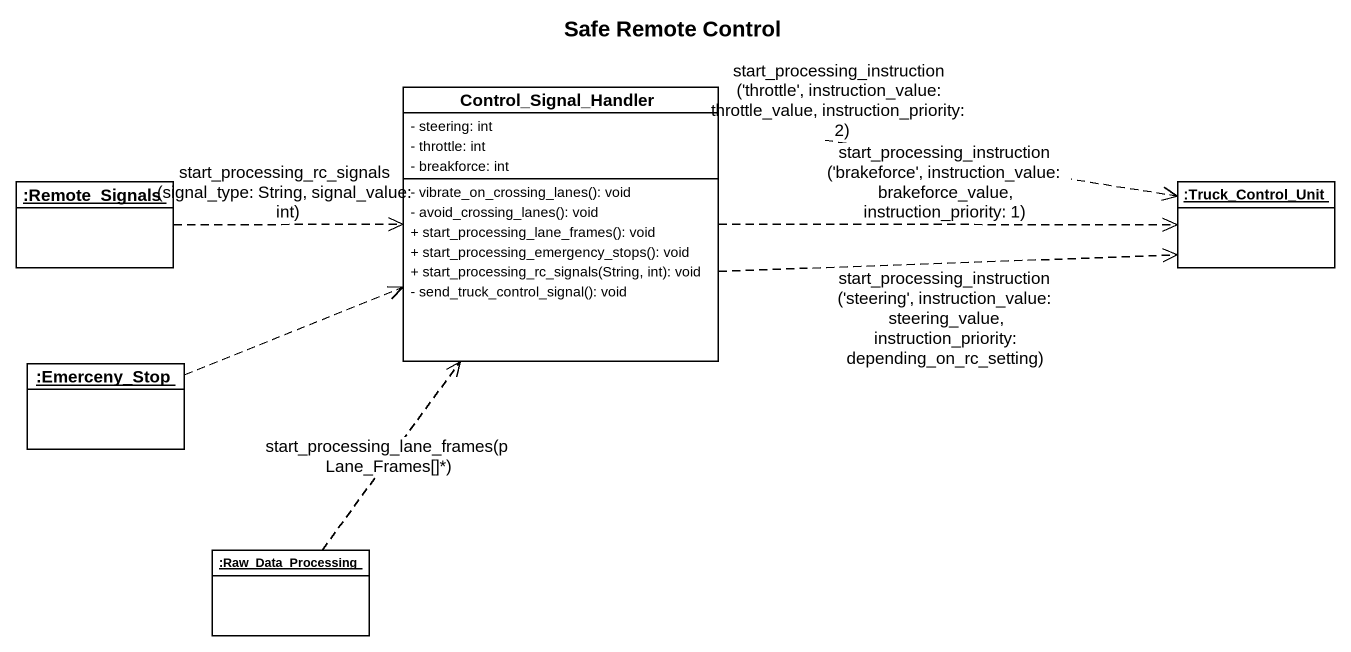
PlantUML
@startuml
title Safe Remote Control
hide circle
hide empty members
skinparam classAttributeIconSize 0
class Control_Signal_Handler {
  - steering: int
  - throttle: int
  - breakforce: int
  - vibrate_on_crossing_lanes(): void
  - avoid_crossing_lanes(): void
  + start_processing_lane_frames(): void
  + start_processing_emergency_stops(): void
  + start_processing_rc_signals(String, int): void
  - send_truck_control_signal(): void
}
object ":Remote_Signals" as Remote_Signals
object ":Truck_Control_Unit" as Truck_Control_Unit
object ":Emerceny_Stop" as Emerceny_Stop
object ":Raw_Data_Processing" as Raw_Data_Processing
Control_Signal_Handler .right.> Truck_Control_Unit : start_processing_instruction ('brakeforce', instruction_value: brakeforce_value, instruction_priority: 1)
Control_Signal_Handler .right.> Truck_Control_Unit : start_processing_instruction ('steering', instruction_value: steering_value, instruction_priority: depending_on_rc_setting)
Control_Signal_Handler .right.> Truck_Control_Unit : start_processing_instruction ('throttle', instruction_value: throttle_value, instruction_priority: 2)
Remote_Signals .right.> Control_Signal_Handler : start_processing_rc_signals (signal_type: String, signal_value: int)
Emerceny_Stop .right.> Control_Signal_Handler
Raw_Data_Processing .up.> Control_Signal_Handler : start_processing_lane_frames(pLane_Frames[]*)
@enduml
